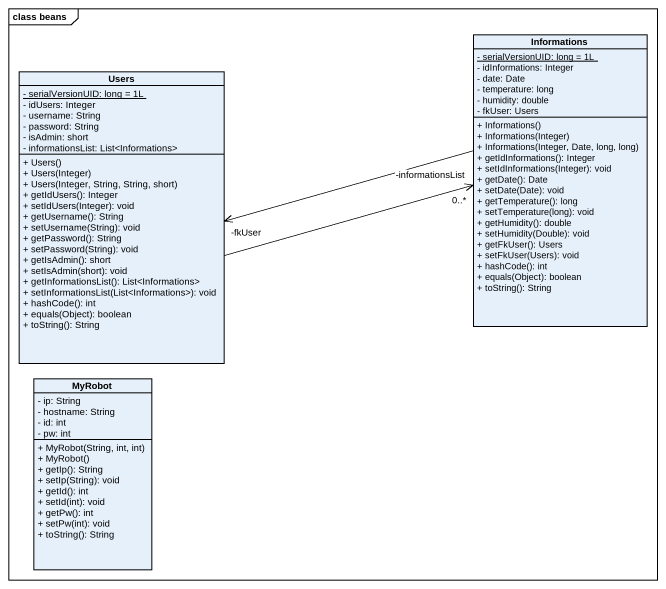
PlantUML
@startuml
mainframe class beans
hide circle
hide empty members
skinparam classAttributeIconSize 0
class Informations {
  {static} - serialVersionUID: long = 1L
  - idInformations: Integer
  - date: Date
  - temperature: long
  - humidity: double
  - fkUser: Users
  + Informations()
  + Informations(Integer)
  + Informations(Integer, Date, long, long)
  + getIdInformations(): Integer
  + setIdInformations(Integer): void
  + getDate(): Date
  + setDate(Date): void
  + getTemperature(): long
  + setTemperature(long): void
  + getHumidity(): double
  + setHumidity(Double): void
  + getFkUser(): Users
  + setFkUser(Users): void
  + hashCode(): int
  + equals(Object): boolean
  + toString(): String
}
class Users {
  {static} - serialVersionUID: long = 1L
  - idUsers: Integer
  - username: String
  - password: String
  - isAdmin: short
  - informationsList: List<Informations>
  + Users()
  + Users(Integer)
  + Users(Integer, String, String, short)
  + getIdUsers(): Integer
  + setIdUsers(Integer): void
  + getUsername(): String
  + setUsername(String): void
  + getPassword(): String
  + setPassword(String): void
  + getIsAdmin(): short
  + setIsAdmin(short): void
  + getInformationsList(): List<Informations>
  + setInformationsList(List<Informations>): void
  + hashCode(): int
  + equals(Object): boolean
  + toString(): String
}
class MyRobot {
  - ip: String
  - hostname: String
  - id: int
  - pw: int
  + MyRobot(String, int, int)
  + MyRobot()
  + getIp(): String
  + setIp(String): void
  + getId(): int
  + setId(int): void
  + getPw(): int
  + setPw(int): void
  + toString(): String
}
Informations -left-> "-fkUser" Users
Users -right-> "-informationsList\n0..*" Informations
@enduml
